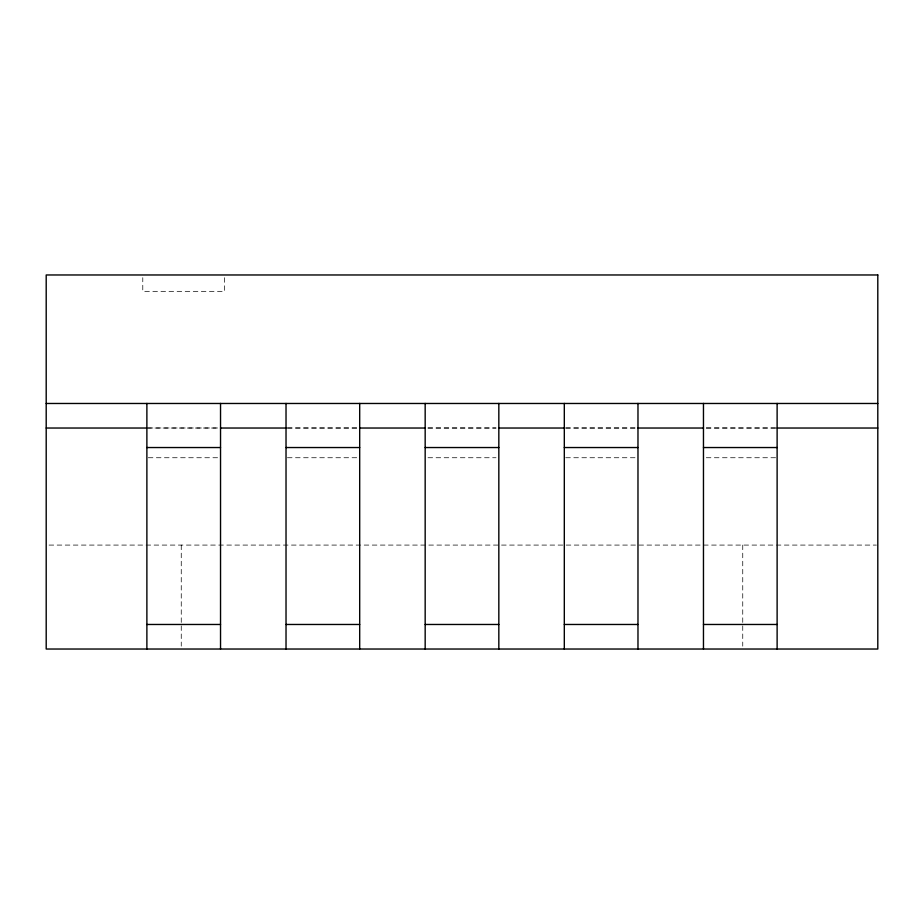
<?xml version="1.0" encoding="UTF-8"?>
<svg xmlns="http://www.w3.org/2000/svg" width="924" height="924" viewBox="0 0 924 924"><rect width="100%" height="100%" fill="white"/><g stroke="black" fill="none" stroke-linecap="round" stroke-linejoin="round"><path stroke-width="0.69" stroke-dasharray="4.62 3.46" d="M148.29 427.985L217.706 427.985M287.433 427.985L358.269 427.985M427.997 427.985L496.003 427.985M565.731 427.985L636.567 427.985M706.294 427.985L775.71 427.985M146.881 428.031L217.706 428.031M287.433 428.031L358.269 428.031M427.997 428.031L496.003 428.031M565.731 428.031L636.567 428.031M706.294 428.031L777.119 428.031M148.29 457.738L217.706 457.738M287.433 457.738L358.269 457.738M427.997 457.738L496.003 457.738M565.731 457.738L636.567 457.738M706.294 457.738L775.71 457.738M49.076 545.079L876.368 545.079M742.746 545.079L742.746 646.142M224.636 277.697L224.636 291.337L142.781 291.337L142.781 277.697M181.254 545.079L181.254 646.142"/><path stroke-width="1.39" d="M46.2 403.476L877.8 403.476M46.2 428.031L146.881 428.031M220.536 428.031L286.024 428.031M359.69 428.031L425.167 428.031M498.833 428.031L564.31 428.031M637.976 428.031L703.464 428.031M777.119 428.031L877.8 428.031M146.881 447.539L220.536 447.539M286.024 447.539L359.69 447.539M425.167 447.539L498.833 447.539M564.31 447.539L637.976 447.539M703.464 447.539L777.119 447.539M146.881 624.474L220.536 624.474M286.024 624.474L359.69 624.474M425.167 624.474L498.833 624.474M564.31 624.474L637.976 624.474M703.464 624.474L777.119 624.474M777.119 403.418L777.119 649.029M703.464 403.418L703.464 649.029M637.976 403.418L637.976 649.029M564.31 403.418L564.31 649.029M498.833 403.418L498.833 649.029M425.167 403.418L425.167 649.029M359.69 403.418L359.69 649.029M286.024 403.418L286.024 649.029M220.536 403.418L220.536 649.029M146.881 403.418L146.881 649.029M877.8 274.971L46.2 274.971L46.2 649.029L877.8 649.029L877.8 274.971"/></g></svg>
